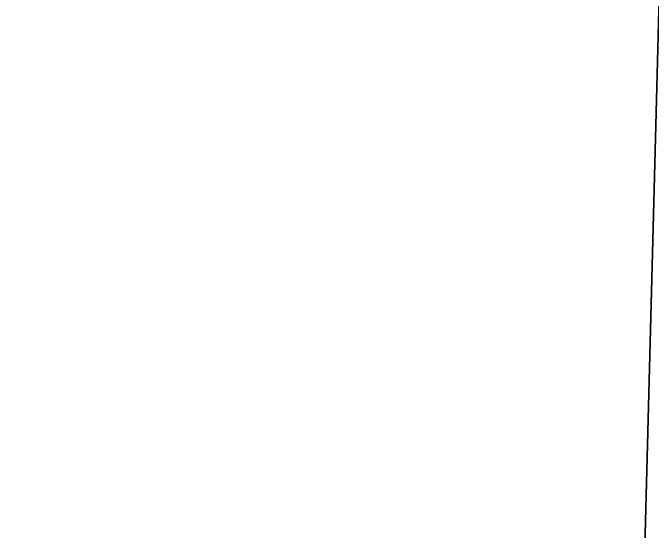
# Model space of a CAD drawing. Extents: x 15456 to 15896, y 31091 to 32891.
# Drawn here: x 15797.34101 to 15797.37718, y 31099.31542 to 31099.34476 of the extents above; entities that cross this region are included whole.
import ezdxf

# ---------------------------------------------------------------- set-up
doc = ezdxf.new("R2010")
doc.units = 0
doc.header["$MEASUREMENT"] = 0
doc.layers.get('0').update_dxf_attribs({"linetype": 'CONTINUOUS'})
doc.layers.add('ARCHITEKTURA_OBECN_', color=7, linetype='CONTINUOUS')

# ---------------------------------------------------------------- blocks, each defined once
blk = doc.blocks.new('*X1')
at = {"layer": 'ARCHITEKTURA_OBECN_', "color": 0, "linetype": 'Continuous'}
mesh = blk.add_polyface(dxfattribs=at)
corners = [(15465.473635, 31099.358475, 455.049803), (15465.473635, 31091.358475, 455.049803), (15887.473635, 31091.358475, 455.050924), (15887.473635, 31099.358475, 455.050924)]
mesh.append_faces([[corners[k] for k in face] for face in [(3, 0, 2)]], dxfattribs={"vtx1": -1, "color": 0})
mesh.append_faces([[corners[k] for k in face] for face in [(0, 1, 2)]], dxfattribs={"vtx2": -1, "color": 0})
mesh = blk.add_polyface(dxfattribs=at)
corners = [(15891.473646, 31099.358475, 23.056257), (15891.473646, 31091.358475, 23.056257), (15764.109306, 31091.358475, 23.056257), (15764.109306, 31099.358475, 23.056257)]
mesh.append_faces([[corners[k] for k in face] for face in [(3, 0, 2)]], dxfattribs={"vtx1": -1, "color": 0})
mesh.append_faces([[corners[k] for k in face] for face in [(0, 1, 2)]], dxfattribs={"vtx2": -1, "color": 0})
mesh = blk.add_polyface(dxfattribs=at)
corners = [(15764.109306, 31099.358475, 23.056257), (15764.109306, 31091.358475, 23.056257), (15798.219301, 31091.358475, 347.591174), (15798.219301, 31099.358475, 347.591174)]
mesh.append_faces([[corners[k] for k in face] for face in [(3, 0, 2)]], dxfattribs={"vtx1": -1, "color": 0})
mesh.append_faces([[corners[k] for k in face] for face in [(0, 1, 2)]], dxfattribs={"vtx2": -1, "color": 0})
mesh = blk.add_polyface(dxfattribs=at)
corners = [(15797.377906, 31099.358475, 353.422446), (15797.377906, 31091.358475, 353.422446), (15797.169981, 31091.358475, 353.872651), (15797.169981, 31099.358475, 353.872651), (15796.962057, 31091.358475, 354.322856), (15796.962057, 31099.358475, 354.322856)]
mesh.append_faces([[corners[k] for k in face] for face in [(3, 0, 2), (2, 4, 3)]], dxfattribs={"vtx1": -1, "vtx2": -1, "color": 0})
mesh.append_faces([[corners[k] for k in face] for face in [(0, 1, 2), (4, 5, 3)]], dxfattribs={"vtx2": -1, "color": 0})

msp = doc.modelspace()

# ---------------------------------------------------------------- block references
at = {"linetype": 'Continuous'}
msp.add_blockref('*X1', (0, 0), dxfattribs=at)

doc.saveas('drawing.dxf')
